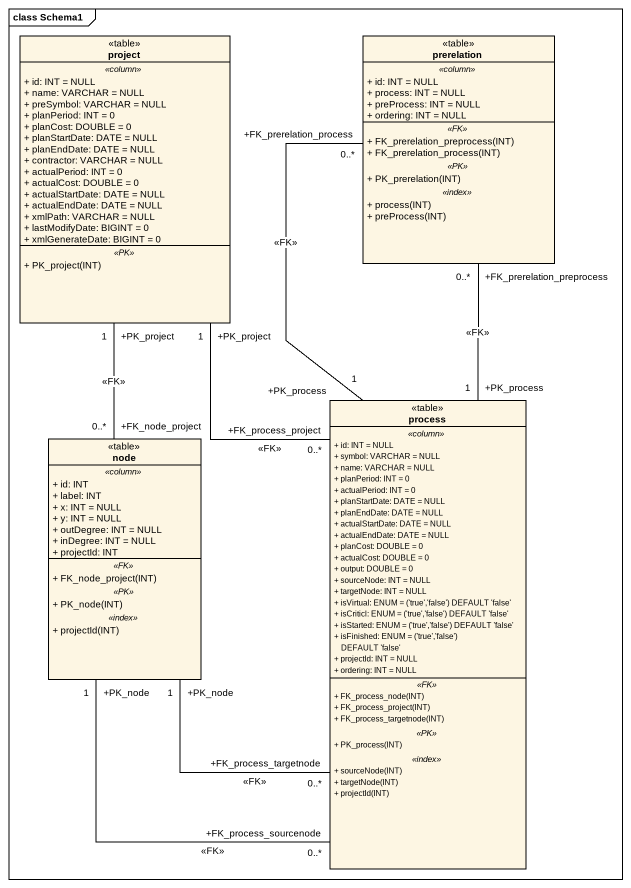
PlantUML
@startuml
mainframe class Schema1
hide circle
hide empty members
skinparam classAttributeIconSize 0
class project <<table>> {
  .. <<column>> ..
  + id: INT = NULL
  + name: VARCHAR = NULL
  + preSymbol: VARCHAR = NULL
  + planPeriod: INT = 0
  + planCost: DOUBLE = 0
  + planStartDate: DATE = NULL
  + planEndDate: DATE = NULL
  + contractor: VARCHAR = NULL
  + actualPeriod: INT = 0
  + actualCost: DOUBLE = 0
  + actualStartDate: DATE = NULL
  + actualEndDate: DATE = NULL
  + xmlPath: VARCHAR = NULL
  + lastModifyDate: BIGINT = 0
  + xmlGenerateDate: BIGINT = 0
  .. <<PK>> ..
  + PK_project(INT)
}
class prerelation <<table>> {
  .. <<column>> ..
  + id: INT = NULL
  + process: INT = NULL
  + preProcess: INT = NULL
  + ordering: INT = NULL
  .. <<FK>> ..
  + FK_prerelation_preprocess(INT)
  + FK_prerelation_process(INT)
  .. <<PK>> ..
  + PK_prerelation(INT)
  .. <<index>> ..
  + process(INT)
  + preProcess(INT)
}
class "process" as process_ <<table>> {
  .. <<column>> ..
  + id: INT = NULL
  + symbol: VARCHAR = NULL
  + name: VARCHAR = NULL
  + planPeriod: INT = 0
  + actualPeriod: INT = 0
  + planStartDate: DATE = NULL
  + planEndDate: DATE = NULL
  + actualStartDate: DATE = NULL
  + actualEndDate: DATE = NULL
  + planCost: DOUBLE = 0
  + actualCost: DOUBLE = 0
  + output: DOUBLE = 0
  + sourceNode: INT = NULL
  + targetNode: INT = NULL
  {field} + isVirtual: ENUM = ('true','false') DEFAULT 'false'
  {field} + isCriticl: ENUM = ('true','false') DEFAULT 'false'
  {field} + isStarted: ENUM = ('true','false') DEFAULT 'false'
  {field} + isFinished: ENUM = ('true','false') DEFAULT 'false'
  + projectId: INT = NULL
  + ordering: INT = NULL
  .. <<FK>> ..
  + FK_process_node(INT)
  + FK_process_project(INT)
  + FK_process_targetnode(INT)
  .. <<PK>> ..
  + PK_process(INT)
  .. <<index>> ..
  + sourceNode(INT)
  + targetNode(INT)
  + projectId(INT)
}
class "node" as node_ <<table>> {
  .. <<column>> ..
  + id: INT
  + label: INT
  + x: INT = NULL
  + y: INT = NULL
  + outDegree: INT = NULL
  + inDegree: INT = NULL
  + projectId: INT
  .. <<FK>> ..
  + FK_node_project(INT)
  .. <<PK>> ..
  + PK_node(INT)
  .. <<index>> ..
  + projectId(INT)
}
prerelation "+FK_prerelation_process\n0..*" -- "+PK_process\n1" process_ : <<FK>>
prerelation "+FK_prerelation_preprocess\n0..*" -- "+PK_process\n1" process_ : <<FK>>
process_ "+FK_process_project\n0..*" -up- "+PK_project\n1" project : <<FK>>
process_ "+FK_process_sourcenode\n0..*" -left- "+PK_node\n1" node_ : <<FK>>
process_ "+FK_process_targetnode\n0..*" -left- "+PK_node\n1" node_ : <<FK>>
node_ "+FK_node_project\n0..*" -up- "+PK_project\n1" project : <<FK>>
@enduml
